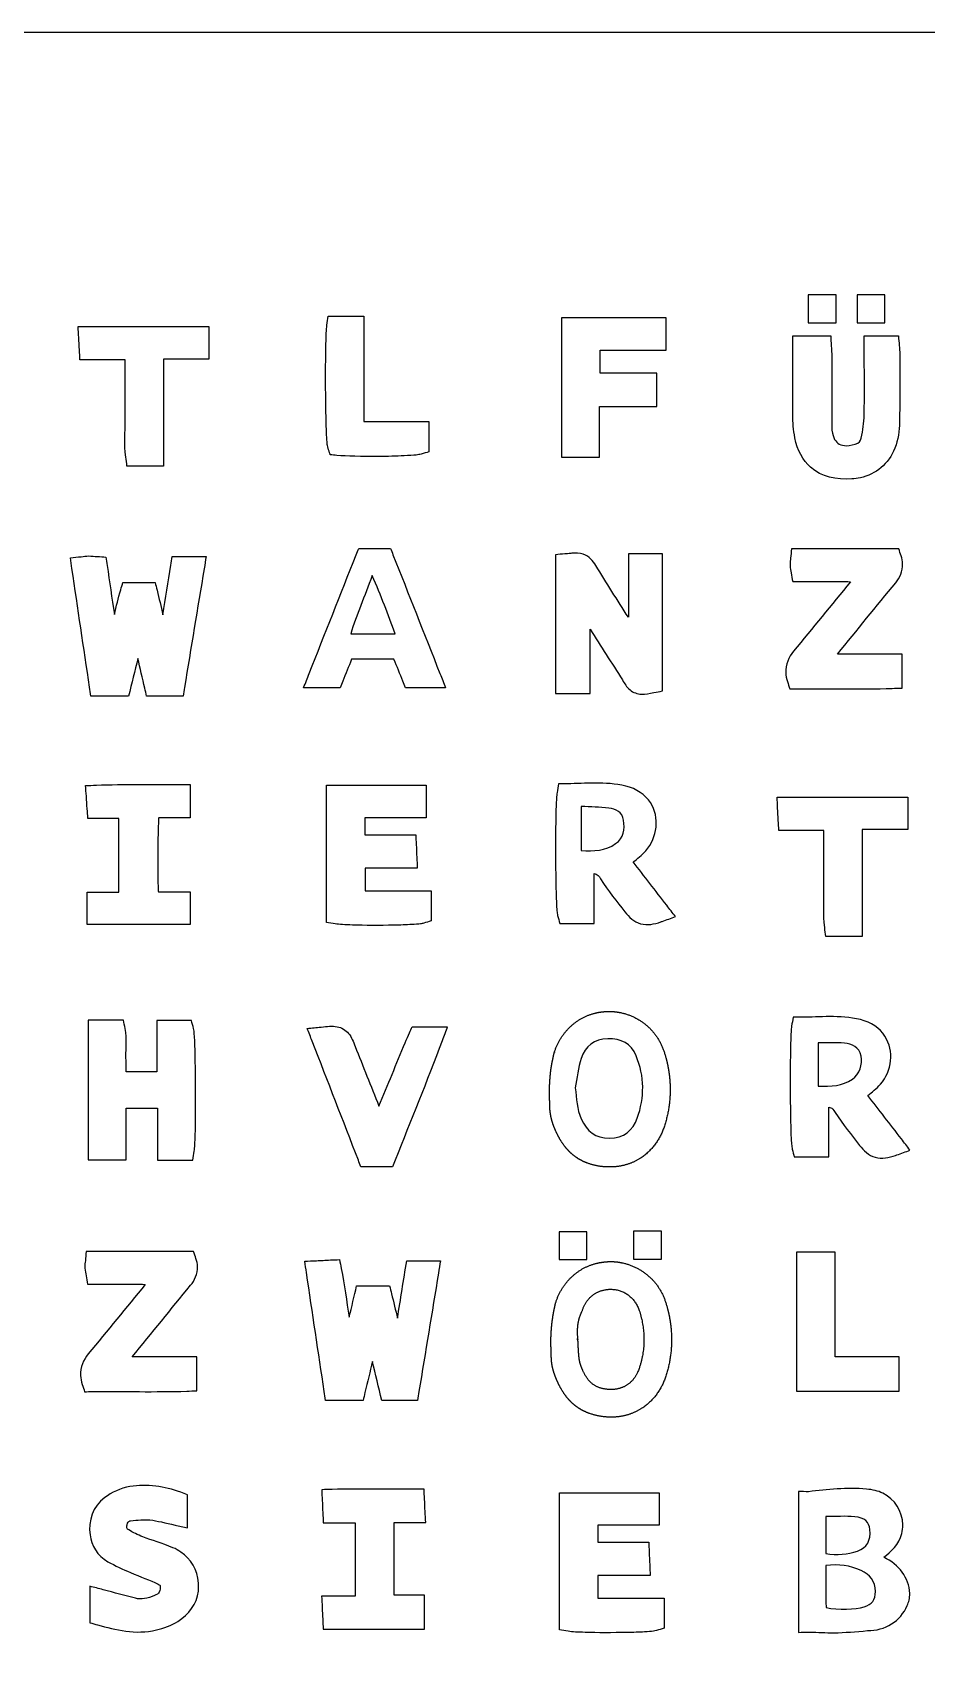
# Model space of a CAD drawing. Header units: centimetres. Extents: x 0 to 21.6, y 0 to 21.6.
# Drawn here: x 10.03 to 16.35, y 10.05 to 21.59 of the extents above; entities that cross this region are included whole.
import ezdxf

# ---------------------------------------------------------------- set-up
doc = ezdxf.new("R2010")
doc.units = ezdxf.units.CM
doc.header["$MEASUREMENT"] = 0

msp = doc.modelspace()

# ---------------------------------------------------------------- linework, layer by layer
for points in [[(0, 0), (21.59, 0), (21.59, 21.59), (0, 21.59)], [(15.518, 19.734), (15.518, 19.538), (15.714, 19.538), (15.714, 19.734)], [(15.864, 19.734), (15.864, 19.538), (16.06, 19.538), (16.06, 19.734)], [(14.513, 19.573), (13.774, 19.573), (13.774, 18.586), (14.042, 18.586), (14.042, 18.945), (14.448, 18.945), (14.448, 19.182), (14.047, 19.182), (14.047, 19.343), (14.513, 19.343)], [(13.757, 12.911), (13.953, 12.911), (13.953, 13.107), (13.757, 13.107)], [(14.48, 12.915), (14.48, 13.111), (14.283, 13.111), (14.283, 12.915)]]:
    msp.add_lwpolyline(points, close=True)
for points, degree, knots in [([(10.688, 18.844), (10.689, 18.766), (10.681, 18.68), (10.693, 18.588), (10.696, 18.567), (10.699, 18.545), (10.701, 18.524), (10.787, 18.524), (10.873, 18.524), (10.96, 18.524), (10.96, 18.776), (10.96, 19.028), (10.96, 19.28), (11.067, 19.28), (11.174, 19.28), (11.281, 19.28), (11.281, 19.357), (11.281, 19.434), (11.281, 19.511), (10.973, 19.511), (10.664, 19.511), (10.356, 19.511), (10.358, 19.485), (10.359, 19.459), (10.361, 19.433), (10.362, 19.403), (10.364, 19.378), (10.365, 19.345), (10.367, 19.322), (10.368, 19.299), (10.369, 19.276), (10.475, 19.276), (10.581, 19.276), (10.688, 19.276), (10.688, 19.214), (10.688, 19.152), (10.688, 19.09), (10.688, 19.009), (10.687, 18.927), (10.688, 18.844)], 3, [0, 0, 0, 0, 1, 1, 1, 1.262529, 1.262529, 1.262529, 2.262529, 2.262529, 2.262529, 3.262529, 3.262529, 3.262529, 4.262529, 4.262529, 4.262529, 5.262529, 5.262529, 5.262529, 6.262529, 6.262529, 6.262529, 7.12037, 7.12037, 7.12037, 8.12037, 8.12037, 8.12037, 8.833977, 8.833977, 8.833977, 9.833977, 9.833977, 9.833977, 10.833977, 10.833977, 10.833977, 11.833916, 11.833916, 11.833916, 11.833916]), ([(12.124, 19.584), (12.121, 19.563), (12.118, 19.542), (12.115, 19.521), (12.111, 19.49), (12.109, 19.447), (12.108, 19.388), (12.105, 19.271), (12.105, 19.102), (12.107, 18.957), (12.108, 18.884), (12.11, 18.817), (12.112, 18.765), (12.113, 18.738), (12.115, 18.714), (12.116, 18.696), (12.117, 18.682), (12.118, 18.672), (12.121, 18.66), (12.121, 18.657), (12.122, 18.654), (12.123, 18.651), (12.128, 18.636), (12.132, 18.622), (12.137, 18.607), (12.137, 18.606), (12.137, 18.605), (12.138, 18.604), (12.154, 18.602), (12.17, 18.601), (12.186, 18.599), (12.251, 18.593), (12.363, 18.591), (12.476, 18.592), (12.542, 18.592), (12.607, 18.594), (12.66, 18.596), (12.695, 18.598), (12.724, 18.6), (12.746, 18.602), (12.759, 18.604), (12.769, 18.605), (12.782, 18.609), (12.8, 18.614), (12.818, 18.619), (12.836, 18.624), (12.836, 18.695), (12.836, 18.767), (12.836, 18.839), (12.811, 18.839), (12.787, 18.839), (12.762, 18.839), (12.634, 18.839), (12.509, 18.839), (12.376, 18.839), (12.376, 19.087), (12.376, 19.336), (12.376, 19.584), (12.292, 19.584), (12.208, 19.584), (12.124, 19.584)], 3, [0, 0, 0, 0, 0.194122, 0.194122, 0.194122, 0.394696, 0.394696, 0.394696, 0.794409, 0.794409, 0.794409, 0.994265, 0.994265, 0.994265, 1.100682, 1.100682, 1.100682, 1.178243, 1.178243, 1.178243, 1.194122, 1.194122, 1.194122, 1.477223, 1.477223, 1.477223, 1.497552, 1.497552, 1.497552, 1.629481, 1.629481, 1.629481, 2.089698, 2.089698, 2.089698, 2.359589, 2.359589, 2.359589, 2.533507, 2.533507, 2.533507, 2.629481, 2.629481, 2.629481, 2.967697, 2.967697, 2.967697, 3.967697, 3.967697, 3.967697, 4.129726, 4.129726, 4.129726, 4.974989, 4.974989, 4.974989, 5.974989, 5.974989, 5.974989, 6.974989, 6.974989, 6.974989, 6.974989]), ([(15.408, 19.294), (15.408, 19.318), (15.408, 19.343), (15.408, 19.372), (15.408, 19.396), (15.408, 19.421), (15.408, 19.445), (15.498, 19.445), (15.588, 19.445), (15.677, 19.445), (15.678, 19.422), (15.679, 19.399), (15.68, 19.375), (15.682, 19.349), (15.684, 19.324), (15.684, 19.295)], 3, [0, 0, 0, 0, 0.999256, 0.999256, 0.999256, 1.836047, 1.836047, 1.836047, 2.836047, 2.836047, 2.836047, 3.657095, 3.657095, 3.657095, 4.657095, 4.657095, 4.657095, 4.657095]), ([(15.684, 19.295), (15.684, 19.144), (15.684, 18.993), (15.684, 18.842), (15.684, 18.826), (15.684, 18.812), (15.684, 18.799), (15.684, 18.799), (15.684, 18.799), (15.684, 18.799), (15.686, 18.736), (15.705, 18.703), (15.728, 18.686), (15.751, 18.668), (15.788, 18.66), (15.85, 18.679), (15.85, 18.679), (15.85, 18.679), (15.85, 18.679), (15.878, 18.688), (15.887, 18.699), (15.892, 18.722), (15.892, 18.722), (15.892, 18.722), (15.892, 18.722), (15.904, 18.776), (15.912, 18.831), (15.913, 18.884), (15.913, 18.884), (15.913, 18.884), (15.913, 18.884), (15.916, 19.018), (15.914, 19.154), (15.914, 19.291), (15.914, 19.342), (15.914, 19.393), (15.914, 19.444), (15.995, 19.444), (16.075, 19.444), (16.156, 19.444), (16.157, 19.421), (16.159, 19.398), (16.161, 19.376), (16.162, 19.358), (16.165, 19.337), (16.165, 19.312), (16.165, 19.153), (16.164, 18.993), (16.164, 18.834), (16.162, 18.775), (16.154, 18.711), (16.13, 18.65), (16.13, 18.65), (16.13, 18.65), (16.13, 18.65), (16.087, 18.54), (15.995, 18.464), (15.886, 18.441), (15.866, 18.437), (15.846, 18.434), (15.825, 18.433), (15.718, 18.427), (15.613, 18.446), (15.534, 18.515), (15.479, 18.564), (15.441, 18.636), (15.423, 18.724), (15.413, 18.779), (15.409, 18.833), (15.409, 18.884), (15.407, 19.022), (15.408, 19.158), (15.408, 19.294), (15.408, 19.294), (15.408, 19.294), (15.408, 19.294)], 3, [0, 0, 0, 0, 0.999925, 0.999925, 0.999925, 1.99643, 1.99643, 1.99643, 1.99688, 1.99688, 1.99688, 2.487521, 2.487521, 2.487521, 2.99688, 2.99688, 2.99688, 2.997046, 2.997046, 2.997046, 3.996146, 3.996146, 3.996146, 3.996422, 3.996422, 3.996422, 4.996398, 4.996398, 4.996398, 4.996417, 4.996417, 4.996417, 5.996417, 5.996417, 5.996417, 6.996417, 6.996417, 6.996417, 7.996417, 7.996417, 7.996417, 9.116573, 9.116573, 9.116573, 10.116573, 10.116573, 10.116573, 11.116369, 11.116369, 11.116369, 12.116324, 12.116324, 12.116324, 12.11639, 12.11639, 12.11639, 12.961879, 12.961879, 12.961879, 13.11639, 13.11639, 13.11639, 13.701764, 13.701764, 13.701764, 14.116328, 14.116328, 14.116328, 15.116189, 15.116189, 15.116189, 16.116189, 16.116189, 16.116189, 16.116452, 16.116452, 16.116452, 16.116452]), ([(10.431, 17.888), (10.431, 17.888), (10.431, 17.888), (10.431, 17.888), (10.41, 17.888), (10.397, 17.885), (10.378, 17.883), (10.352, 17.881), (10.326, 17.878), (10.301, 17.875), (10.305, 17.85), (10.308, 17.825), (10.312, 17.799), (10.354, 17.517), (10.395, 17.24), (10.437, 16.96), (10.44, 16.939), (10.443, 16.918), (10.446, 16.897), (10.535, 16.897), (10.624, 16.897), (10.713, 16.897), (10.735, 16.986), (10.756, 17.075), (10.778, 17.163), (10.794, 17.093), (10.811, 17.023), (10.827, 16.954), (10.831, 16.935), (10.836, 16.916), (10.84, 16.897), (10.926, 16.897), (11.012, 16.897), (11.098, 16.897), (11.101, 16.917), (11.105, 16.938), (11.108, 16.958), (11.154, 17.239), (11.2, 17.518), (11.247, 17.798), (11.252, 17.827), (11.256, 17.855), (11.261, 17.884), (11.181, 17.884), (11.101, 17.884), (11.021, 17.884), (11.018, 17.863), (11.015, 17.842), (11.012, 17.822), (10.993, 17.704), (10.974, 17.588), (10.955, 17.472), (10.942, 17.53), (10.928, 17.587), (10.914, 17.645), (10.909, 17.664), (10.905, 17.683), (10.9, 17.701), (10.824, 17.701), (10.748, 17.701), (10.673, 17.701), (10.667, 17.684), (10.662, 17.666), (10.657, 17.648), (10.64, 17.59), (10.626, 17.532), (10.612, 17.474), (10.595, 17.59), (10.578, 17.705), (10.561, 17.821), (10.558, 17.841), (10.555, 17.86), (10.552, 17.88), (10.533, 17.881), (10.513, 17.883), (10.493, 17.884), (10.471, 17.885), (10.453, 17.888), (10.431, 17.888)], 3, [0, 0, 0, 0, 0.000785, 0.000785, 0.000785, 1.000785, 1.000785, 1.000785, 2.154989, 2.154989, 2.154989, 2.245092, 2.245092, 2.245092, 3.245092, 3.245092, 3.245092, 3.319864, 3.319864, 3.319864, 4.319864, 4.319864, 4.319864, 5.319864, 5.319864, 5.319864, 5.759494, 5.759494, 5.759494, 5.878507, 5.878507, 5.878507, 6.878507, 6.878507, 6.878507, 6.951497, 6.951497, 6.951497, 7.951497, 7.951497, 7.951497, 8.05329, 8.05329, 8.05329, 9.05329, 9.05329, 9.05329, 9.143006, 9.143006, 9.143006, 9.654102, 9.654102, 9.654102, 10.002533, 10.002533, 10.002533, 10.116135, 10.116135, 10.116135, 11.116135, 11.116135, 11.116135, 11.22052, 11.22052, 11.22052, 11.55619, 11.55619, 11.55619, 12.060204, 12.060204, 12.060204, 12.145298, 12.145298, 12.145298, 12.988177, 12.988177, 12.988177, 13.988143, 13.988143, 13.988143, 13.988143]), ([(12.34, 17.942), (12.333, 17.927), (12.327, 17.911), (12.321, 17.895), (12.21, 17.615), (12.101, 17.339), (11.99, 17.057), (11.977, 17.023), (11.963, 16.989), (11.95, 16.956), (12.036, 16.956), (12.122, 16.956), (12.209, 16.956), (12.215, 16.971), (12.221, 16.987), (12.227, 17.002), (12.248, 17.054), (12.268, 17.105), (12.289, 17.157), (12.389, 17.157), (12.489, 17.157), (12.589, 17.157), (12.61, 17.105), (12.632, 17.053), (12.652, 17.002), (12.658, 16.986), (12.664, 16.971), (12.671, 16.956), (12.765, 16.956), (12.86, 16.956), (12.954, 16.956), (12.941, 16.989), (12.928, 17.023), (12.914, 17.056), (12.802, 17.34), (12.692, 17.618), (12.582, 17.896), (12.576, 17.911), (12.57, 17.927), (12.564, 17.942), (12.489, 17.942), (12.414, 17.942), (12.34, 17.942)], 3, [0, 0, 0, 0, 0.055227, 0.055227, 0.055227, 1.055227, 1.055227, 1.055227, 1.173917, 1.173917, 1.173917, 2.173917, 2.173917, 2.173917, 2.40434, 2.40434, 2.40434, 3.176961, 3.176961, 3.176961, 4.176961, 4.176961, 4.176961, 4.951709, 4.951709, 4.951709, 5.186071, 5.186071, 5.186071, 6.186071, 6.186071, 6.186071, 6.304172, 6.304172, 6.304172, 7.304172, 7.304172, 7.304172, 7.360053, 7.360053, 7.360053, 8.360053, 8.360053, 8.360053, 8.360053]), ([(14.016, 17.821), (13.997, 17.851), (13.97, 17.885), (13.927, 17.9), (13.901, 17.91), (13.873, 17.911), (13.847, 17.907), (13.838, 17.905), (13.822, 17.905), (13.798, 17.903), (13.775, 17.901), (13.753, 17.899), (13.73, 17.897), (13.73, 17.57), (13.73, 17.243), (13.73, 16.916), (13.755, 16.916), (13.779, 16.916), (13.804, 16.916), (13.837, 16.916), (13.866, 16.916), (13.903, 16.916), (13.928, 16.916), (13.952, 16.916), (13.977, 16.916), (13.977, 16.94), (13.977, 16.965), (13.977, 16.989), (13.977, 17.059), (13.977, 17.125), (13.977, 17.192), (13.977, 17.252), (13.976, 17.312), (13.976, 17.37), (14.052, 17.25), (14.128, 17.131), (14.204, 17.011)], 3, [0, 0, 0, 0, 0.632505, 0.632505, 0.632505, 0.999933, 0.999933, 0.999933, 1.999282, 1.999282, 1.999282, 3.078543, 3.078543, 3.078543, 4.078543, 4.078543, 4.078543, 4.810048, 4.810048, 4.810048, 5.810048, 5.810048, 5.810048, 6.46815, 6.46815, 6.46815, 6.819927, 6.819927, 6.819927, 7.819927, 7.819927, 7.819927, 8.683556, 8.683556, 8.683556, 9.399816, 9.399816, 9.399816, 9.399816]), ([(14.204, 17.011), (14.204, 17.011), (14.204, 17.011), (14.204, 17.011), (14.221, 16.984), (14.232, 16.962), (14.258, 16.94), (14.279, 16.922), (14.312, 16.911), (14.337, 16.911), (14.368, 16.91), (14.392, 16.916), (14.427, 16.922), (14.447, 16.926), (14.467, 16.929), (14.487, 16.933), (14.487, 17.257), (14.487, 17.58), (14.487, 17.904), (14.407, 17.904), (14.326, 17.904), (14.246, 17.904), (14.246, 17.754), (14.246, 17.604), (14.246, 17.454), (14.168, 17.576), (14.091, 17.698), (14.016, 17.821), (14.016, 17.821), (14.016, 17.821), (14.016, 17.821)], 3, [0, 0, 0, 0, 0.000022, 0.000022, 0.000022, 0.36648, 0.36648, 0.36648, 0.653925, 0.653925, 0.653925, 1.000022, 1.000022, 1.000022, 1.19919, 1.19919, 1.19919, 2.19919, 2.19919, 2.19919, 3.19919, 3.19919, 3.19919, 4.19919, 4.19919, 4.19919, 4.989122, 4.989122, 4.989122, 4.989163, 4.989163, 4.989163, 4.989163]), ([(16.136, 17.699), (16.165, 17.734), (16.187, 17.781), (16.185, 17.832), (16.184, 17.851), (16.181, 17.87), (16.174, 17.888), (16.169, 17.905), (16.163, 17.922), (16.158, 17.939), (15.905, 17.939), (15.652, 17.939), (15.399, 17.939), (15.397, 17.917), (15.395, 17.894), (15.393, 17.872), (15.392, 17.861), (15.388, 17.847), (15.389, 17.822)], 3, [0, 0, 0, 0, 0.728154, 0.728154, 0.728154, 1, 1, 1, 1.352206, 1.352206, 1.352206, 2.352206, 2.352206, 2.352206, 3.784541, 3.784541, 3.784541, 4.784541, 4.784541, 4.784541, 4.784541]), ([(15.389, 17.822), (15.391, 17.799), (15.395, 17.784), (15.397, 17.768), (15.401, 17.748), (15.404, 17.727), (15.408, 17.707), (15.49, 17.707), (15.573, 17.707), (15.656, 17.707), (15.712, 17.707), (15.765, 17.708), (15.816, 17.706), (15.682, 17.542), (15.549, 17.377), (15.414, 17.215), (15.414, 17.215), (15.414, 17.215), (15.414, 17.215)], 3, [0, 0, 0, 0, 0.999777, 0.999777, 0.999777, 2.118386, 2.118386, 2.118386, 3.118386, 3.118386, 3.118386, 4.118321, 4.118321, 4.118321, 4.974899, 4.974899, 4.974899, 4.97491, 4.97491, 4.97491, 4.97491]), ([(12.434, 17.749), (12.5, 17.606), (12.546, 17.474), (12.597, 17.337), (12.49, 17.337), (12.392, 17.337), (12.283, 17.337), (12.324, 17.473), (12.383, 17.599), (12.434, 17.749), (12.5, 17.606), (12.546, 17.474), (12.597, 17.337), (12.49, 17.337), (12.392, 17.337), (12.283, 17.337), (12.324, 17.473), (12.383, 17.599), (12.434, 17.749)], 3, [0, 0, 0, 0, 1, 1, 1, 2, 2, 2, 3, 3, 3, 4, 4, 4, 5, 5, 5, 6, 6, 6, 6]), ([(15.414, 17.215), (15.379, 17.173), (15.356, 17.119), (15.359, 17.062), (15.36, 17.041), (15.364, 17.02), (15.371, 16.999), (15.376, 16.982), (15.382, 16.965), (15.388, 16.947), (15.406, 16.948), (15.424, 16.948), (15.442, 16.948), (15.664, 16.95), (15.886, 16.944), (16.11, 16.951), (16.133, 16.952), (16.157, 16.953), (16.181, 16.954), (16.181, 17.034), (16.181, 17.114), (16.181, 17.194), (16.156, 17.194), (16.132, 17.194), (16.107, 17.194), (15.98, 17.194), (15.855, 17.194), (15.725, 17.194), (15.862, 17.363), (15.999, 17.532), (16.136, 17.699)], 3, [0, 0, 0, 0, 0.730843, 0.730843, 0.730843, 0.99998, 0.99998, 0.99998, 1.293169, 1.293169, 1.293169, 1.373811, 1.373811, 1.373811, 2.373811, 2.373811, 2.373811, 2.481351, 2.481351, 2.481351, 3.481351, 3.481351, 3.481351, 3.620535, 3.620535, 3.620535, 4.342581, 4.342581, 4.342581, 5.287738, 5.287738, 5.287738, 5.287738]), ([(10.643, 16.032), (10.643, 15.858), (10.643, 15.685), (10.643, 15.511), (10.569, 15.511), (10.494, 15.511), (10.419, 15.511), (10.419, 15.486), (10.419, 15.462), (10.419, 15.437), (10.419, 15.405), (10.419, 15.381), (10.419, 15.354), (10.419, 15.33), (10.419, 15.305), (10.419, 15.281), (10.663, 15.281), (10.906, 15.281), (11.149, 15.281), (11.149, 15.358), (11.149, 15.435), (11.149, 15.512), (11.073, 15.512), (10.998, 15.512), (10.923, 15.512), (10.922, 15.523), (10.922, 15.535), (10.921, 15.547), (10.918, 15.635), (10.918, 15.761), (10.92, 15.871), (10.921, 15.931), (10.923, 15.987), (10.925, 16.029), (10.925, 16.032), (10.925, 16.034), (10.926, 16.036), (10.999, 16.036), (11.073, 16.036), (11.147, 16.036), (11.147, 16.115), (11.147, 16.194), (11.147, 16.272), (11.122, 16.272), (11.097, 16.272), (11.072, 16.271), (10.877, 16.269), (10.684, 16.275), (10.485, 16.267), (10.459, 16.266), (10.434, 16.265), (10.409, 16.264), (10.411, 16.239), (10.412, 16.214), (10.414, 16.188), (10.416, 16.157), (10.418, 16.133), (10.42, 16.1), (10.422, 16.078), (10.424, 16.055), (10.425, 16.032), (10.498, 16.032), (10.571, 16.032), (10.643, 16.032)], 3, [0, 0, 0, 0, 1, 1, 1, 2, 2, 2, 2.752407, 2.752407, 2.752407, 3.752407, 3.752407, 3.752407, 4.661641, 4.661641, 4.661641, 5.661641, 5.661641, 5.661641, 6.661641, 6.661641, 6.661641, 7.661641, 7.661641, 7.661641, 7.716069, 7.716069, 7.716069, 8.104074, 8.104074, 8.104074, 8.318404, 8.318404, 8.318404, 8.331707, 8.331707, 8.331707, 9.331707, 9.331707, 9.331707, 10.331707, 10.331707, 10.331707, 10.457319, 10.457319, 10.457319, 11.457319, 11.457319, 11.457319, 11.585829, 11.585829, 11.585829, 12.375088, 12.375088, 12.375088, 13.375088, 13.375088, 13.375088, 14.074663, 14.074663, 14.074663, 15.074663, 15.074663, 15.074663, 15.074663]), ([(12.112, 15.296), (12.132, 15.292), (12.153, 15.289), (12.173, 15.286), (12.204, 15.281), (12.243, 15.279), (12.295, 15.277), (12.38, 15.274), (12.491, 15.274), (12.586, 15.276), (12.634, 15.277), (12.678, 15.279), (12.714, 15.281), (12.739, 15.282), (12.76, 15.284), (12.777, 15.286), (12.784, 15.287), (12.79, 15.288), (12.799, 15.291), (12.817, 15.296), (12.834, 15.301), (12.852, 15.306), (12.852, 15.325), (12.852, 15.343), (12.852, 15.362), (12.852, 15.386), (12.852, 15.41), (12.852, 15.446), (12.852, 15.471), (12.852, 15.495), (12.852, 15.52), (12.696, 15.52), (12.541, 15.52), (12.385, 15.52), (12.385, 15.573), (12.385, 15.626), (12.385, 15.679), (12.508, 15.679), (12.631, 15.679), (12.754, 15.679), (12.753, 15.705), (12.752, 15.73), (12.75, 15.756), (12.749, 15.788), (12.748, 15.814), (12.746, 15.846), (12.745, 15.87), (12.744, 15.893), (12.743, 15.916), (12.623, 15.916), (12.503, 15.916), (12.383, 15.916), (12.383, 15.956), (12.383, 15.996), (12.383, 16.035), (12.528, 16.035), (12.672, 16.035), (12.817, 16.035), (12.817, 16.112), (12.817, 16.189), (12.817, 16.266), (12.582, 16.266), (12.347, 16.266), (12.112, 16.266), (12.112, 15.942), (12.112, 15.619), (12.112, 15.296)], 3, [0, 0, 0, 0, 0.230331, 0.230331, 0.230331, 0.463721, 0.463721, 0.463721, 0.847026, 0.847026, 0.847026, 1.038679, 1.038679, 1.038679, 1.175747, 1.175747, 1.175747, 1.230331, 1.230331, 1.230331, 1.566541, 1.566541, 1.566541, 2.332867, 2.332867, 2.332867, 3.332867, 3.332867, 3.332867, 4.006266, 4.006266, 4.006266, 5.006266, 5.006266, 5.006266, 6.006266, 6.006266, 6.006266, 7.006266, 7.006266, 7.006266, 7.792491, 7.792491, 7.792491, 8.792491, 8.792491, 8.792491, 9.513699, 9.513699, 9.513699, 10.513699, 10.513699, 10.513699, 11.513699, 11.513699, 11.513699, 12.513699, 12.513699, 12.513699, 13.513699, 13.513699, 13.513699, 14.513699, 14.513699, 14.513699, 15.513699, 15.513699, 15.513699, 15.513699]), ([(14.369, 15.803), (14.369, 15.803), (14.369, 15.803), (14.369, 15.803), (14.452, 15.898), (14.47, 16.037), (14.402, 16.143), (14.366, 16.199), (14.304, 16.242), (14.227, 16.26), (14.08, 16.295), (13.94, 16.277), (13.815, 16.277), (13.794, 16.277), (13.773, 16.277), (13.752, 16.277), (13.748, 16.256), (13.745, 16.235), (13.742, 16.215), (13.738, 16.19), (13.737, 16.159), (13.735, 16.116), (13.731, 16.006), (13.731, 15.829), (13.732, 15.673), (13.733, 15.595), (13.734, 15.523), (13.736, 15.466), (13.737, 15.435), (13.739, 15.409), (13.74, 15.389), (13.741, 15.374), (13.742, 15.364), (13.745, 15.351), (13.745, 15.349), (13.745, 15.346), (13.746, 15.344), (13.751, 15.325), (13.756, 15.307), (13.761, 15.289), (13.842, 15.289), (13.923, 15.289), (14.005, 15.289), (14.005, 15.313), (14.005, 15.338), (14.005, 15.362), (14.005, 15.458), (14.005, 15.55), (14.005, 15.641), (14.011, 15.64), (14.014, 15.639), (14.018, 15.637), (14.027, 15.633), (14.037, 15.626), (14.05, 15.604)], 3, [0, 0, 0, 0, 0.000016, 0.000016, 0.000016, 0.653776, 0.653776, 0.653776, 1.000016, 1.000016, 1.000016, 2.000011, 2.000011, 2.000011, 2.160106, 2.160106, 2.160106, 2.381763, 2.381763, 2.381763, 2.546976, 2.546976, 2.546976, 2.96437, 2.96437, 2.96437, 3.173067, 3.173067, 3.173067, 3.28658, 3.28658, 3.28658, 3.3684, 3.3684, 3.3684, 3.381763, 3.381763, 3.381763, 3.718254, 3.718254, 3.718254, 4.718254, 4.718254, 4.718254, 4.925877, 4.925877, 4.925877, 5.732478, 5.732478, 5.732478, 5.915518, 5.915518, 5.915518, 6.343368, 6.343368, 6.343368, 6.343368]), ([(15.629, 15.516), (15.63, 15.438), (15.622, 15.352), (15.634, 15.26), (15.637, 15.238), (15.639, 15.217), (15.642, 15.196), (15.728, 15.196), (15.814, 15.196), (15.9, 15.196), (15.9, 15.448), (15.9, 15.7), (15.9, 15.952), (16.007, 15.952), (16.114, 15.952), (16.221, 15.952), (16.221, 16.029), (16.221, 16.106), (16.221, 16.182), (15.913, 16.182), (15.605, 16.182), (15.297, 16.182), (15.299, 16.157), (15.3, 16.131), (15.301, 16.105), (15.303, 16.075), (15.304, 16.049), (15.306, 16.017), (15.307, 15.994), (15.309, 15.971), (15.31, 15.947), (15.416, 15.947), (15.522, 15.947), (15.628, 15.947), (15.628, 15.886), (15.628, 15.824), (15.628, 15.762), (15.628, 15.681), (15.627, 15.599), (15.629, 15.516)], 3, [0, 0, 0, 0, 1, 1, 1, 1.262529, 1.262529, 1.262529, 2.262529, 2.262529, 2.262529, 3.262529, 3.262529, 3.262529, 4.262529, 4.262529, 4.262529, 5.262529, 5.262529, 5.262529, 6.262529, 6.262529, 6.262529, 7.12037, 7.12037, 7.12037, 8.12037, 8.12037, 8.12037, 8.833977, 8.833977, 8.833977, 9.833977, 9.833977, 9.833977, 10.833977, 10.833977, 10.833977, 11.833916, 11.833916, 11.833916, 11.833916]), ([(13.912, 15.805), (13.912, 15.907), (13.912, 16.004), (13.912, 16.117), (13.98, 16.113), (14.044, 16.112), (14.107, 16.105), (14.158, 16.099), (14.204, 16.077), (14.212, 16.019), (14.221, 15.956), (14.215, 15.894), (14.156, 15.853), (14.084, 15.802), (14.002, 15.798), (13.912, 15.805), (13.912, 15.907), (13.912, 16.004), (13.912, 16.117), (13.98, 16.113), (14.044, 16.112), (14.107, 16.105), (14.158, 16.099), (14.204, 16.077), (14.212, 16.019), (14.221, 15.956), (14.215, 15.894), (14.156, 15.853), (14.084, 15.802), (14.002, 15.798), (13.912, 15.805)], 3, [0, 0, 0, 0, 1, 1, 1, 2, 2, 2, 3, 3, 3, 4, 4, 4, 5, 5, 5, 6, 6, 6, 7, 7, 7, 8, 8, 8, 9, 9, 9, 10, 10, 10, 10]), ([(14.222, 15.371), (14.222, 15.371), (14.222, 15.371), (14.222, 15.371), (14.251, 15.334), (14.285, 15.3), (14.332, 15.287), (14.381, 15.273), (14.428, 15.283), (14.476, 15.3), (14.479, 15.301), (14.482, 15.302), (14.485, 15.303), (14.516, 15.314), (14.547, 15.326), (14.579, 15.337), (14.558, 15.364), (14.538, 15.39), (14.517, 15.417), (14.438, 15.52), (14.358, 15.623), (14.28, 15.724), (14.31, 15.747), (14.341, 15.771), (14.369, 15.803)], 3, [0, 0, 0, 0, 0.000054, 0.000054, 0.000054, 0.478516, 0.478516, 0.478516, 0.971727, 0.971727, 0.971727, 1.000054, 1.000054, 1.000054, 1.357226, 1.357226, 1.357226, 1.572159, 1.572159, 1.572159, 2.411483, 2.411483, 2.411483, 3.020787, 3.020787, 3.020787, 3.020787]), ([(13.723, 14.377), (13.721, 14.37), (13.718, 14.356), (13.713, 14.335), (13.707, 14.306), (13.7, 14.268), (13.695, 14.229), (13.692, 14.189), (13.689, 14.147), (13.688, 14.103), (13.689, 14.058), (13.69, 14.021), (13.691, 13.993), (13.692, 13.974), (13.692, 13.964), (13.693, 13.962), (13.693, 13.959), (13.693, 13.956), (13.694, 13.953), (13.694, 13.951), (13.699, 13.915), (13.706, 13.886), (13.716, 13.86), (13.725, 13.839), (13.732, 13.822), (13.734, 13.818), (13.736, 13.814), (13.737, 13.811), (13.739, 13.807), (13.741, 13.803), (13.758, 13.767), (13.78, 13.728), (13.808, 13.69), (13.844, 13.656), (13.888, 13.627), (13.929, 13.601), (13.975, 13.582), (14.024, 13.57), (14.073, 13.565), (14.123, 13.566), (14.123, 13.566), (14.123, 13.566), (14.123, 13.566), (14.123, 13.566), (14.123, 13.566), (14.156, 13.566), (14.189, 13.57), (14.222, 13.577), (14.254, 13.588), (14.284, 13.602), (14.345, 13.63), (14.399, 13.672), (14.443, 13.725), (14.477, 13.784), (14.498, 13.847), (14.533, 13.951), (14.55, 14.058), (14.55, 14.167), (14.533, 14.274), (14.5, 14.377), (14.493, 14.399), (14.484, 14.422), (14.474, 14.443), (14.462, 14.464), (14.449, 14.484), (14.404, 14.552), (14.343, 14.607), (14.269, 14.646), (14.189, 14.667), (14.107, 14.666), (14.076, 14.666), (14.045, 14.663), (14.014, 14.657), (13.983, 14.648), (13.954, 14.636), (13.889, 14.609), (13.831, 14.566), (13.781, 14.511), (13.745, 14.447), (13.723, 14.377), (13.723, 14.377), (13.723, 14.377), (13.723, 14.377), (13.723, 14.377), (13.723, 14.377)], 5, [0, 0, 0, 0, 0, 0, 0.1, 0.2, 0.3, 0.4, 0.5, 0.6, 0.7, 0.8, 0.9, 1, 1, 1, 1, 1, 1.075297, 1.075297, 1.075297, 1.075297, 1.075297, 2.074258, 2.074258, 2.074258, 2.074258, 2.074258, 2.125045, 2.125045, 2.125045, 2.125045, 2.125045, 2.61685, 2.61685, 2.61685, 2.61685, 2.61685, 3.074258, 3.074258, 3.074258, 3.074258, 3.074258, 3.074406, 3.074406, 3.074406, 3.074406, 3.074406, 3.405644, 3.405644, 3.405644, 3.405644, 3.405644, 4.074382, 4.074382, 4.074382, 4.074382, 4.074382, 5.074293, 5.074293, 5.074293, 5.074293, 5.074293, 5.299191, 5.299191, 5.299191, 5.299191, 5.299191, 6.074212, 6.074212, 6.074212, 6.074212, 6.074212, 6.384965, 6.384965, 6.384965, 6.384965, 6.384965, 7.074212, 7.074212, 7.074212, 7.074212, 7.074212, 7.074343, 7.074343, 7.074343, 7.074343, 7.074343, 7.074343]), ([(10.694, 14.35), (10.694, 14.35), (10.694, 14.35), (10.694, 14.35), (10.695, 14.313), (10.695, 14.277), (10.695, 14.24), (10.768, 14.24), (10.84, 14.24), (10.913, 14.24), (10.913, 14.36), (10.913, 14.48), (10.913, 14.601), (10.994, 14.601), (11.075, 14.601), (11.157, 14.601), (11.162, 14.583), (11.167, 14.564), (11.172, 14.546), (11.176, 14.53), (11.176, 14.523), (11.177, 14.51), (11.182, 14.455), (11.184, 14.347), (11.186, 14.223), (11.187, 14.114), (11.187, 13.995), (11.186, 13.894), (11.185, 13.825), (11.184, 13.765), (11.181, 13.724), (11.18, 13.706), (11.179, 13.691), (11.177, 13.678), (11.174, 13.657), (11.171, 13.636), (11.168, 13.615), (11.084, 13.615), (11, 13.615), (10.916, 13.615), (10.916, 13.738), (10.916, 13.86), (10.916, 13.983), (10.843, 13.983), (10.769, 13.983), (10.696, 13.983), (10.696, 13.86), (10.696, 13.738), (10.696, 13.616), (10.607, 13.616), (10.518, 13.616), (10.428, 13.616), (10.428, 13.64), (10.428, 13.665), (10.428, 13.689), (10.428, 13.968), (10.428, 14.246), (10.428, 14.531), (10.428, 14.556), (10.428, 14.58), (10.428, 14.605), (10.511, 14.605), (10.594, 14.605), (10.676, 14.605), (10.68, 14.585), (10.684, 14.565), (10.688, 14.545), (10.702, 14.469), (10.693, 14.404), (10.694, 14.35)], 3, [0, 0, 0, 0, 0.000338, 0.000338, 0.000338, 0.606006, 0.606006, 0.606006, 1.606006, 1.606006, 1.606006, 2.606006, 2.606006, 2.606006, 3.606006, 3.606006, 3.606006, 3.947883, 3.947883, 3.947883, 4.026211, 4.026211, 4.026211, 4.360953, 4.360953, 4.360953, 4.654418, 4.654418, 4.654418, 4.85787, 4.85787, 4.85787, 4.947883, 4.947883, 4.947883, 5.166417, 5.166417, 5.166417, 6.166417, 6.166417, 6.166417, 7.166417, 7.166417, 7.166417, 8.166417, 8.166417, 8.166417, 9.166417, 9.166417, 9.166417, 10.166417, 10.166417, 10.166417, 10.254283, 10.254283, 10.254283, 11.254283, 11.254283, 11.254283, 11.340395, 11.340395, 11.340395, 12.340395, 12.340395, 12.340395, 12.669728, 12.669728, 12.669728, 13.669548, 13.669548, 13.669548, 13.669548]), ([(12.667, 14.445), (12.678, 14.471), (12.689, 14.494), (12.699, 14.515), (12.705, 14.529), (12.712, 14.544), (12.718, 14.558), (12.801, 14.558), (12.884, 14.558), (12.966, 14.558), (12.954, 14.525), (12.942, 14.492), (12.929, 14.459), (12.822, 14.17), (12.707, 13.893), (12.598, 13.615), (12.591, 13.599), (12.585, 13.584), (12.579, 13.568), (12.505, 13.568), (12.43, 13.568), (12.355, 13.568), (12.349, 13.584), (12.343, 13.599), (12.337, 13.615), (12.229, 13.892), (12.122, 14.17), (12.011, 14.455), (11.999, 14.486), (11.988, 14.516), (11.976, 14.546), (12.008, 14.549), (12.041, 14.552), (12.073, 14.555), (12.119, 14.56), (12.15, 14.565), (12.188, 14.558), (12.217, 14.553), (12.25, 14.534), (12.268, 14.511), (12.291, 14.481), (12.3, 14.454), (12.314, 14.417)], 3, [0, 0, 0, 0, 0.999527, 0.999527, 0.999527, 1.635539, 1.635539, 1.635539, 2.635539, 2.635539, 2.635539, 2.750731, 2.750731, 2.750731, 3.750731, 3.750731, 3.750731, 3.806561, 3.806561, 3.806561, 4.806561, 4.806561, 4.806561, 4.863012, 4.863012, 4.863012, 5.863012, 5.863012, 5.863012, 5.969059, 5.969059, 5.969059, 6.227535, 6.227535, 6.227535, 6.598441, 6.598441, 6.598441, 6.871622, 6.871622, 6.871622, 7.22751, 7.22751, 7.22751, 7.22751]), ([(16.028, 14.151), (16.028, 14.151), (16.028, 14.151), (16.028, 14.151), (16.11, 14.246), (16.128, 14.385), (16.06, 14.491), (16.024, 14.547), (15.963, 14.59), (15.886, 14.608), (15.738, 14.643), (15.598, 14.625), (15.473, 14.625), (15.452, 14.625), (15.431, 14.625), (15.41, 14.625), (15.407, 14.604), (15.404, 14.583), (15.4, 14.563), (15.396, 14.538), (15.395, 14.507), (15.394, 14.464), (15.39, 14.354), (15.389, 14.177), (15.391, 14.021), (15.392, 13.943), (15.393, 13.871), (15.395, 13.814), (15.396, 13.783), (15.397, 13.757), (15.399, 13.737), (15.4, 13.722), (15.401, 13.712), (15.403, 13.699), (15.403, 13.697), (15.404, 13.694), (15.405, 13.692), (15.409, 13.673), (15.414, 13.655), (15.419, 13.637), (15.501, 13.637), (15.582, 13.637), (15.663, 13.637), (15.663, 13.661), (15.663, 13.686), (15.663, 13.71), (15.663, 13.806), (15.663, 13.898), (15.663, 13.989), (15.669, 13.988), (15.673, 13.987), (15.677, 13.985), (15.685, 13.981), (15.695, 13.974), (15.709, 13.952)], 3, [0, 0, 0, 0, 0.000016, 0.000016, 0.000016, 0.653776, 0.653776, 0.653776, 1.000016, 1.000016, 1.000016, 2.000011, 2.000011, 2.000011, 2.160106, 2.160106, 2.160106, 2.381763, 2.381763, 2.381763, 2.546976, 2.546976, 2.546976, 2.96437, 2.96437, 2.96437, 3.173067, 3.173067, 3.173067, 3.28658, 3.28658, 3.28658, 3.3684, 3.3684, 3.3684, 3.381763, 3.381763, 3.381763, 3.718254, 3.718254, 3.718254, 4.718254, 4.718254, 4.718254, 4.925877, 4.925877, 4.925877, 5.732478, 5.732478, 5.732478, 5.915518, 5.915518, 5.915518, 6.343368, 6.343368, 6.343368, 6.343368]), ([(12.314, 14.417), (12.37, 14.279), (12.425, 14.141), (12.483, 13.997), (12.545, 14.146), (12.606, 14.296), (12.667, 14.445)], 3, [0, 0, 0, 0, 0.734025, 0.734025, 0.734025, 1.561825, 1.561825, 1.561825, 1.561825]), ([(13.913, 13.906), (13.881, 13.976), (13.879, 14.049), (13.871, 14.126), (13.884, 14.195), (13.891, 14.267), (13.912, 14.334), (13.941, 14.421), (14.004, 14.472), (14.101, 14.473), (14.194, 14.475), (14.265, 14.439), (14.301, 14.352), (14.362, 14.207), (14.361, 14.058), (14.309, 13.911), (14.278, 13.823), (14.213, 13.771), (14.113, 13.77), (14.013, 13.769), (13.952, 13.819), (13.913, 13.906), (13.881, 13.976), (13.879, 14.049), (13.871, 14.126), (13.884, 14.195), (13.891, 14.267), (13.912, 14.334), (13.941, 14.421), (14.004, 14.472), (14.101, 14.473), (14.194, 14.475), (14.265, 14.439), (14.301, 14.352), (14.362, 14.207), (14.361, 14.058), (14.309, 13.911), (14.278, 13.823), (14.213, 13.771), (14.113, 13.77), (14.013, 13.769), (13.952, 13.819), (13.913, 13.906)], 3, [0, 0, 0, 0, 1, 1, 1, 2, 2, 2, 3, 3, 3, 4, 4, 4, 5, 5, 5, 6, 6, 6, 7, 7, 7, 8, 8, 8, 9, 9, 9, 10, 10, 10, 11, 11, 11, 12, 12, 12, 13, 13, 13, 14, 14, 14, 14]), ([(15.588, 14.443), (15.652, 14.443), (15.713, 14.448), (15.773, 14.442), (15.828, 14.437), (15.877, 14.415), (15.891, 14.35), (15.903, 14.291), (15.88, 14.221), (15.83, 14.187), (15.759, 14.137), (15.679, 14.135), (15.588, 14.138), (15.588, 14.244), (15.588, 14.342), (15.588, 14.443)], 3, [0, 0, 0, 0, 1, 1, 1, 2, 2, 2, 3, 3, 3, 4, 4, 4, 5, 5, 5, 5]), ([(15.88, 13.719), (15.88, 13.719), (15.88, 13.719), (15.88, 13.719), (15.909, 13.681), (15.944, 13.648), (15.991, 13.635), (16.039, 13.621), (16.087, 13.631), (16.135, 13.648), (16.138, 13.649), (16.14, 13.65), (16.143, 13.651), (16.175, 13.662), (16.206, 13.674), (16.237, 13.685), (16.217, 13.712), (16.196, 13.738), (16.176, 13.765), (16.096, 13.868), (16.017, 13.971), (15.939, 14.072), (15.969, 14.095), (16, 14.119), (16.028, 14.151)], 3, [0, 0, 0, 0, 0.000054, 0.000054, 0.000054, 0.478516, 0.478516, 0.478516, 0.971727, 0.971727, 0.971727, 1.000054, 1.000054, 1.000054, 1.357226, 1.357226, 1.357226, 1.572159, 1.572159, 1.572159, 2.411483, 2.411483, 2.411483, 3.020787, 3.020787, 3.020787, 3.020787]), ([(11.151, 12.729), (11.179, 12.763), (11.202, 12.81), (11.2, 12.861), (11.199, 12.88), (11.195, 12.899), (11.189, 12.918), (11.183, 12.934), (11.178, 12.951), (11.172, 12.968), (10.919, 12.968), (10.666, 12.968), (10.413, 12.968), (10.411, 12.946), (10.409, 12.923), (10.407, 12.901), (10.406, 12.89), (10.402, 12.876), (10.404, 12.851)], 3, [0, 0, 0, 0, 0.728154, 0.728154, 0.728154, 1, 1, 1, 1.352206, 1.352206, 1.352206, 2.352206, 2.352206, 2.352206, 3.784541, 3.784541, 3.784541, 4.784541, 4.784541, 4.784541, 4.784541]), ([(15.707, 12.223), (15.858, 12.223), (16.009, 12.223), (16.161, 12.223), (16.161, 12.142), (16.161, 12.06), (16.161, 11.979), (15.919, 11.979), (15.676, 11.979), (15.434, 11.979), (15.434, 12.307), (15.434, 12.636), (15.434, 12.964), (15.459, 12.964), (15.483, 12.964), (15.508, 12.964), (15.547, 12.964), (15.585, 12.964), (15.633, 12.964), (15.658, 12.964), (15.682, 12.964), (15.707, 12.964), (15.707, 12.717), (15.707, 12.47), (15.707, 12.223)], 3, [0, 0, 0, 0, 1, 1, 1, 2, 2, 2, 3, 3, 3, 4, 4, 4, 4.622539, 4.622539, 4.622539, 5.622539, 5.622539, 5.622539, 6.133535, 6.133535, 6.133535, 7.133535, 7.133535, 7.133535, 7.133535]), ([(10.404, 12.851), (10.405, 12.828), (10.409, 12.813), (10.412, 12.797), (10.415, 12.777), (10.419, 12.756), (10.422, 12.736), (10.499, 12.736), (10.575, 12.736), (10.651, 12.736), (10.707, 12.736), (10.761, 12.738), (10.812, 12.736)], 3, [0, 0, 0, 0, 0.999777, 0.999777, 0.999777, 2.118386, 2.118386, 2.118386, 3.118386, 3.118386, 3.118386, 4.118321, 4.118321, 4.118321, 4.118321]), ([(12.272, 12.503), (12.254, 12.617), (12.238, 12.732), (12.216, 12.848), (12.212, 12.869), (12.208, 12.89), (12.204, 12.911), (12.182, 12.91), (12.161, 12.909), (12.14, 12.908), (12.102, 12.906), (12.073, 12.905), (12.04, 12.903), (12.013, 12.902), (11.985, 12.9), (11.958, 12.899), (11.962, 12.872), (11.966, 12.845), (11.97, 12.819), (12.013, 12.533), (12.054, 12.255), (12.096, 11.977), (12.099, 11.956), (12.102, 11.936), (12.105, 11.915), (12.194, 11.915), (12.282, 11.915), (12.37, 11.915), (12.375, 11.933), (12.379, 11.952), (12.384, 11.971), (12.402, 12.045), (12.419, 12.118), (12.437, 12.191), (12.459, 12.099), (12.481, 12.007), (12.503, 11.915), (12.587, 11.915), (12.671, 11.915), (12.755, 11.915), (12.759, 11.936), (12.762, 11.956), (12.765, 11.977), (12.812, 12.258), (12.858, 12.536), (12.904, 12.816), (12.908, 12.844), (12.913, 12.873), (12.918, 12.901), (12.838, 12.901), (12.758, 12.901), (12.679, 12.901), (12.657, 12.766), (12.635, 12.631), (12.614, 12.496), (12.6, 12.554), (12.586, 12.611), (12.572, 12.669), (12.567, 12.688), (12.563, 12.707), (12.558, 12.726), (12.48, 12.726), (12.403, 12.726), (12.325, 12.726), (12.308, 12.651), (12.29, 12.577), (12.272, 12.503)], 3, [0, 0, 0, 0, 0.499063, 0.499063, 0.499063, 0.590804, 0.590804, 0.590804, 1.157438, 1.157438, 1.157438, 2.157438, 2.157438, 2.157438, 2.95811, 2.95811, 2.95811, 3.051958, 3.051958, 3.051958, 4.051958, 4.051958, 4.051958, 4.127096, 4.127096, 4.127096, 5.127096, 5.127096, 5.127096, 5.24165, 5.24165, 5.24165, 5.689895, 5.689895, 5.689895, 6.689895, 6.689895, 6.689895, 7.689895, 7.689895, 7.689895, 7.76297, 7.76297, 7.76297, 8.76297, 8.76297, 8.76297, 8.86489, 8.86489, 8.86489, 9.86489, 9.86489, 9.86489, 10.86489, 10.86489, 10.86489, 11.217379, 11.217379, 11.217379, 11.331529, 11.331529, 11.331529, 12.331529, 12.331529, 12.331529, 13.331529, 13.331529, 13.331529, 13.331529]), ([(13.733, 12.608), (13.731, 12.601), (13.728, 12.587), (13.723, 12.566), (13.717, 12.537), (13.711, 12.499), (13.705, 12.46), (13.702, 12.419), (13.699, 12.377), (13.698, 12.334), (13.699, 12.289), (13.7, 12.252), (13.701, 12.223), (13.702, 12.204), (13.703, 12.195), (13.703, 12.192), (13.703, 12.189), (13.704, 12.187), (13.704, 12.184), (13.704, 12.181), (13.709, 12.146), (13.717, 12.116), (13.726, 12.091), (13.735, 12.07), (13.743, 12.052), (13.744, 12.049), (13.746, 12.045), (13.747, 12.041), (13.749, 12.037), (13.751, 12.034), (13.768, 11.998), (13.79, 11.959), (13.818, 11.921), (13.854, 11.886), (13.898, 11.858), (13.939, 11.832), (13.985, 11.813), (14.034, 11.801), (14.084, 11.796), (14.133, 11.796), (14.133, 11.796), (14.133, 11.796), (14.133, 11.796), (14.133, 11.796), (14.133, 11.796), (14.166, 11.797), (14.199, 11.801), (14.232, 11.808), (14.264, 11.819), (14.294, 11.833), (14.356, 11.861), (14.409, 11.903), (14.453, 11.955), (14.487, 12.015), (14.508, 12.078), (14.543, 12.182), (14.56, 12.289), (14.56, 12.397), (14.543, 12.504), (14.51, 12.607), (14.503, 12.63), (14.494, 12.652), (14.484, 12.674), (14.472, 12.695), (14.459, 12.714), (14.415, 12.782), (14.353, 12.837), (14.279, 12.877), (14.199, 12.897), (14.118, 12.897), (14.086, 12.896), (14.055, 12.893), (14.024, 12.887), (13.994, 12.878), (13.964, 12.866), (13.899, 12.839), (13.841, 12.797), (13.792, 12.742), (13.755, 12.678), (13.733, 12.608), (13.733, 12.608), (13.733, 12.608), (13.733, 12.608), (13.733, 12.608), (13.733, 12.608)], 5, [0, 0, 0, 0, 0, 0, 0.1, 0.2, 0.3, 0.4, 0.5, 0.6, 0.7, 0.8, 0.9, 1, 1, 1, 1, 1, 1.075297, 1.075297, 1.075297, 1.075297, 1.075297, 2.074258, 2.074258, 2.074258, 2.074258, 2.074258, 2.125045, 2.125045, 2.125045, 2.125045, 2.125045, 2.61685, 2.61685, 2.61685, 2.61685, 2.61685, 3.074258, 3.074258, 3.074258, 3.074258, 3.074258, 3.074406, 3.074406, 3.074406, 3.074406, 3.074406, 3.405644, 3.405644, 3.405644, 3.405644, 3.405644, 4.074382, 4.074382, 4.074382, 4.074382, 4.074382, 5.074293, 5.074293, 5.074293, 5.074293, 5.074293, 5.299191, 5.299191, 5.299191, 5.299191, 5.299191, 6.074212, 6.074212, 6.074212, 6.074212, 6.074212, 6.384965, 6.384965, 6.384965, 6.384965, 6.384965, 7.074212, 7.074212, 7.074212, 7.074212, 7.074212, 7.074343, 7.074343, 7.074343, 7.074343, 7.074343, 7.074343]), ([(10.428, 12.244), (10.394, 12.203), (10.37, 12.148), (10.373, 12.091), (10.375, 12.07), (10.379, 12.049), (10.385, 12.028), (10.391, 12.011), (10.396, 11.994), (10.402, 11.976), (10.42, 11.977), (10.438, 11.977), (10.456, 11.977), (10.678, 11.979), (10.9, 11.973), (11.124, 11.98), (11.148, 11.981), (11.172, 11.982), (11.195, 11.983), (11.195, 12.063), (11.195, 12.143), (11.195, 12.223), (11.171, 12.223), (11.146, 12.223), (11.122, 12.223), (10.995, 12.223), (10.87, 12.223), (10.739, 12.223), (10.876, 12.392), (11.013, 12.561), (11.151, 12.729)], 3, [0, 0, 0, 0, 0.730843, 0.730843, 0.730843, 0.99998, 0.99998, 0.99998, 1.293169, 1.293169, 1.293169, 1.373811, 1.373811, 1.373811, 2.373811, 2.373811, 2.373811, 2.481351, 2.481351, 2.481351, 3.481351, 3.481351, 3.481351, 3.620535, 3.620535, 3.620535, 4.342581, 4.342581, 4.342581, 5.287738, 5.287738, 5.287738, 5.287738]), ([(10.812, 12.736), (10.812, 12.736), (10.812, 12.736), (10.812, 12.736), (10.818, 12.735), (10.825, 12.735), (10.831, 12.735), (10.697, 12.571), (10.563, 12.407), (10.428, 12.244), (10.428, 12.244), (10.428, 12.244), (10.428, 12.244)], 3, [0, 0, 0, 0, 0.0001707, 0.0001707, 0.0001707, 0.0993809, 0.0993809, 0.0993809, 0.9559584, 0.9559584, 0.9559584, 0.9559701, 0.9559701, 0.9559701, 0.9559701]), ([(13.889, 12.347), (13.891, 12.319), (13.892, 12.291), (13.893, 12.263), (13.895, 12.234), (13.899, 12.207), (13.901, 12.191), (13.905, 12.175), (13.91, 12.159), (13.917, 12.144), (13.923, 12.129), (13.944, 12.079), (13.971, 12.038), (14.008, 12.007), (14.06, 11.991), (14.13, 11.992), (14.184, 11.993), (14.232, 12.01), (14.273, 12.041), (14.304, 12.085), (14.322, 12.14), (14.349, 12.221), (14.363, 12.303), (14.363, 12.385), (14.35, 12.466), (14.324, 12.547), (14.305, 12.605), (14.272, 12.651), (14.227, 12.684), (14.175, 12.701), (14.119, 12.701), (14.064, 12.7), (14.014, 12.684), (13.971, 12.652), (13.938, 12.608), (13.921, 12.551), (13.919, 12.547), (13.916, 12.541), (13.911, 12.531), (13.906, 12.517), (13.9, 12.5), (13.895, 12.481), (13.891, 12.461), (13.888, 12.44), (13.887, 12.418), (13.887, 12.395), (13.887, 12.376), (13.888, 12.362), (13.889, 12.352), (13.889, 12.347), (13.888, 12.347), (13.886, 12.348), (13.885, 12.348), (13.883, 12.349), (13.882, 12.349), (13.883, 12.349), (13.885, 12.348), (13.886, 12.348), (13.888, 12.347), (13.889, 12.347)], 5, [0, 0, 0, 0, 0, 0, 1, 1, 1, 1, 1, 2, 2, 2, 2, 2, 3, 3, 3, 3, 3, 4, 4, 4, 4, 4, 5, 5, 5, 5, 5, 6, 6, 6, 6, 6, 7, 7, 7, 7, 7, 7.1, 7.2, 7.3, 7.4, 7.5, 7.6, 7.7, 7.8, 7.9, 8, 8, 8, 8, 8, 9, 9, 9, 9, 9, 10, 10, 10, 10, 10, 10]), ([(10.726, 11.063), (10.726, 11.063), (10.726, 11.063), (10.726, 11.063), (10.777, 11.069), (10.824, 11.073), (10.864, 11.069), (10.916, 11.064), (10.973, 11.048), (11.041, 11.033), (11.07, 11.027), (11.1, 11.021), (11.129, 11.014), (11.129, 11.045), (11.129, 11.075), (11.129, 11.105), (11.13, 11.137), (11.13, 11.165), (11.13, 11.196), (11.13, 11.213), (11.13, 11.23), (11.13, 11.248), (11.113, 11.253), (11.097, 11.259), (11.081, 11.265), (10.966, 11.307), (10.844, 11.325), (10.722, 11.305)], 3, [0, 0, 0, 0, 0.000182, 0.000182, 0.000182, 1.000182, 1.000182, 1.000182, 2.000182, 2.000182, 2.000182, 2.460873, 2.460873, 2.460873, 3.415709, 3.415709, 3.415709, 4.415709, 4.415709, 4.415709, 4.976414, 4.976414, 4.976414, 5.128576, 5.128576, 5.128576, 6.128529, 6.128529, 6.128529, 6.128529]), ([(10.544, 11.227), (10.46, 11.166), (10.426, 11.062), (10.44, 10.963), (10.45, 10.89), (10.492, 10.816), (10.566, 10.774), (10.566, 10.774), (10.566, 10.774), (10.566, 10.774), (10.619, 10.745), (10.673, 10.72), (10.726, 10.697), (10.796, 10.667), (10.863, 10.644), (10.921, 10.616), (10.936, 10.608), (10.935, 10.607), (10.936, 10.6), (10.937, 10.595), (10.938, 10.585), (10.933, 10.569), (10.933, 10.569), (10.933, 10.569), (10.933, 10.569), (10.929, 10.553), (10.924, 10.548), (10.906, 10.539), (10.903, 10.538), (10.9, 10.536), (10.897, 10.535), (10.897, 10.535), (10.897, 10.535), (10.897, 10.535), (10.846, 10.514), (10.803, 10.505), (10.761, 10.515), (10.761, 10.515), (10.761, 10.515), (10.761, 10.515), (10.687, 10.533), (10.612, 10.554), (10.532, 10.576), (10.501, 10.584), (10.47, 10.592), (10.439, 10.6), (10.439, 10.514), (10.439, 10.428), (10.439, 10.342), (10.458, 10.337), (10.476, 10.332), (10.494, 10.327), (10.621, 10.293), (10.759, 10.255), (10.91, 10.291), (10.961, 10.303), (11.014, 10.322), (11.062, 10.352)], 3, [0, 0, 0, 0, 0.574393, 0.574393, 0.574393, 1, 1, 1, 1.000024, 1.000024, 1.000024, 2.000007, 2.000007, 2.000007, 2.999937, 2.999937, 2.999937, 3.586278, 3.586278, 3.586278, 3.999937, 3.999937, 3.999937, 4.000402, 4.000402, 4.000402, 4.862791, 4.862791, 4.862791, 4.999358, 4.999358, 4.999358, 4.999422, 4.999422, 4.999422, 5.999402, 5.999402, 5.999402, 5.999423, 5.999423, 5.999423, 6.999423, 6.999423, 6.999423, 7.389341, 7.389341, 7.389341, 8.389341, 8.389341, 8.389341, 8.532644, 8.532644, 8.532644, 9.532644, 9.532644, 9.532644, 10.532587, 10.532587, 10.532587, 10.532587]), ([(12.59, 10.537), (12.662, 10.537), (12.733, 10.537), (12.805, 10.537), (12.805, 10.457), (12.805, 10.377), (12.805, 10.297), (12.566, 10.297), (12.327, 10.297), (12.088, 10.297), (12.087, 10.321), (12.086, 10.344), (12.085, 10.367), (12.084, 10.395), (12.083, 10.419), (12.081, 10.452), (12.08, 10.478), (12.079, 10.504), (12.077, 10.529), (12.156, 10.529), (12.235, 10.529), (12.314, 10.529), (12.316, 10.703), (12.314, 10.873), (12.314, 11.049), (12.239, 11.049), (12.164, 11.049), (12.089, 11.049), (12.088, 11.072), (12.087, 11.096), (12.086, 11.119), (12.084, 11.152), (12.083, 11.175), (12.082, 11.208), (12.08, 11.233), (12.079, 11.258), (12.078, 11.283), (12.103, 11.284), (12.128, 11.285), (12.153, 11.285), (12.349, 11.29), (12.538, 11.287), (12.731, 11.288), (12.755, 11.288), (12.778, 11.288), (12.802, 11.288), (12.803, 11.264), (12.804, 11.241), (12.805, 11.217), (12.806, 11.186), (12.808, 11.162), (12.809, 11.129), (12.81, 11.103), (12.811, 11.078), (12.813, 11.052), (12.738, 11.052), (12.664, 11.052), (12.59, 11.052), (12.59, 10.88), (12.59, 10.708), (12.59, 10.537)], 3, [0, 0, 0, 0, 1, 1, 1, 2, 2, 2, 3, 3, 3, 3.84574, 3.84574, 3.84574, 4.84574, 4.84574, 4.84574, 5.614065, 5.614065, 5.614065, 6.614065, 6.614065, 6.614065, 7.396907, 7.396907, 7.396907, 8.396907, 8.396907, 8.396907, 9.113445, 9.113445, 9.113445, 10.113445, 10.113445, 10.113445, 10.876851, 10.876851, 10.876851, 11.006551, 11.006551, 11.006551, 12.006551, 12.006551, 12.006551, 12.127846, 12.127846, 12.127846, 12.881383, 12.881383, 12.881383, 13.881383, 13.881383, 13.881383, 14.648211, 14.648211, 14.648211, 15.648211, 15.648211, 15.648211, 16.648211, 16.648211, 16.648211, 16.648211]), ([(14.498, 10.516), (14.343, 10.516), (14.187, 10.516), (14.031, 10.516), (14.031, 10.569), (14.031, 10.622), (14.031, 10.676), (14.154, 10.676), (14.277, 10.676), (14.4, 10.676), (14.399, 10.701), (14.398, 10.727), (14.397, 10.752), (14.395, 10.785), (14.394, 10.81), (14.393, 10.843), (14.392, 10.866), (14.391, 10.89), (14.39, 10.913), (14.27, 10.913), (14.149, 10.913), (14.029, 10.913), (14.029, 10.953), (14.029, 10.992), (14.029, 11.032), (14.174, 11.032), (14.318, 11.032), (14.463, 11.032), (14.463, 11.108), (14.463, 11.185), (14.463, 11.262), (14.228, 11.262), (13.993, 11.262), (13.758, 11.262), (13.758, 10.939), (13.758, 10.616), (13.758, 10.292), (13.779, 10.289), (13.799, 10.285), (13.82, 10.282), (13.85, 10.277), (13.889, 10.275), (13.941, 10.274), (14.026, 10.271), (14.137, 10.271), (14.233, 10.273), (14.281, 10.274), (14.325, 10.275), (14.36, 10.277), (14.386, 10.279), (14.406, 10.28), (14.423, 10.283), (14.43, 10.284), (14.437, 10.285), (14.445, 10.287), (14.463, 10.292), (14.481, 10.297), (14.498, 10.303), (14.498, 10.321), (14.498, 10.34), (14.498, 10.358), (14.498, 10.382), (14.498, 10.406), (14.498, 10.443), (14.498, 10.467), (14.498, 10.492), (14.498, 10.516)], 3, [0, 0, 0, 0, 1, 1, 1, 2, 2, 2, 3, 3, 3, 3.786225, 3.786225, 3.786225, 4.786225, 4.786225, 4.786225, 5.507434, 5.507434, 5.507434, 6.507434, 6.507434, 6.507434, 7.507434, 7.507434, 7.507434, 8.507434, 8.507434, 8.507434, 9.507434, 9.507434, 9.507434, 10.507434, 10.507434, 10.507434, 11.507434, 11.507434, 11.507434, 11.737765, 11.737765, 11.737765, 11.971155, 11.971155, 11.971155, 12.35446, 12.35446, 12.35446, 12.546112, 12.546112, 12.546112, 12.68318, 12.68318, 12.68318, 12.737765, 12.737765, 12.737765, 13.073974, 13.073974, 13.073974, 13.840301, 13.840301, 13.840301, 14.840301, 14.840301, 14.840301, 15.513699, 15.513699, 15.513699, 15.513699]), ([(15.93, 11.287), (15.972, 11.284), (16.011, 11.275), (16.045, 11.258), (16.13, 11.217), (16.185, 11.13), (16.186, 11.034), (16.186, 11.013), (16.184, 10.993), (16.179, 10.974), (16.159, 10.895), (16.104, 10.843), (16.052, 10.805), (16.158, 10.755), (16.232, 10.659), (16.235, 10.55), (16.235, 10.534), (16.234, 10.518), (16.231, 10.502), (16.227, 10.489), (16.223, 10.476), (16.217, 10.463), (16.172, 10.355), (16.062, 10.284), (15.936, 10.287), (15.854, 10.275), (15.775, 10.275), (15.7, 10.27), (15.643, 10.272), (15.586, 10.274), (15.526, 10.276), (15.5, 10.275), (15.474, 10.275), (15.448, 10.274), (15.448, 10.299), (15.448, 10.324), (15.448, 10.35), (15.448, 10.632), (15.448, 10.913), (15.448, 11.195), (15.448, 11.22), (15.448, 11.245), (15.448, 11.27), (15.472, 11.27), (15.496, 11.269), (15.52, 11.269), (15.653, 11.283), (15.788, 11.302), (15.93, 11.287)], 3, [0, 0, 0, 0, 0.290704, 0.290704, 0.290704, 1, 1, 1, 1.193706, 1.193706, 1.193706, 2, 2, 2, 2.871885, 2.871885, 2.871885, 3, 3, 3, 3.104934, 3.104934, 3.104934, 4, 4, 4, 5, 5, 5, 6, 6, 6, 7, 7, 7, 8, 8, 8, 9, 9, 9, 10, 10, 10, 11, 11, 11, 12, 12, 12, 12]), ([(15.641, 10.914), (15.641, 10.973), (15.641, 11.031), (15.641, 11.093), (15.715, 11.093), (15.781, 11.098), (15.846, 11.092), (15.919, 11.085), (15.948, 11.056), (15.953, 11.001), (15.961, 10.924), (15.934, 10.872), (15.866, 10.849), (15.796, 10.824), (15.723, 10.819), (15.641, 10.832), (15.641, 10.861), (15.641, 10.887), (15.641, 10.914)], 3, [0, 0, 0, 0, 1, 1, 1, 2, 2, 2, 3, 3, 3, 4, 4, 4, 5, 5, 5, 6, 6, 6, 6]), ([(10.714, 10.999), (10.7, 11.007), (10.701, 11.009), (10.7, 11.02), (10.7, 11.024), (10.701, 11.029), (10.702, 11.035)], 3, [0.0001785, 0.0001785, 0.0001785, 0.0001785, 0.7414362, 0.7414362, 0.7414362, 1, 1, 1, 1]), ([(10.702, 11.035), (10.707, 11.053), (10.713, 11.058), (10.718, 11.061), (10.72, 11.062), (10.722, 11.062), (10.726, 11.063)], 3, [0.000162, 0.000162, 0.000162, 0.000162, 0.7583496, 0.7583496, 0.7583496, 0.9997135, 0.9997135, 0.9997135, 0.9997135]), ([(10.813, 10.95), (10.778, 10.964), (10.743, 10.98), (10.714, 10.999), (10.714, 10.999), (10.714, 10.999), (10.714, 10.999)], 3, [0, 0, 0, 0, 1, 1, 1, 1.000157, 1.000157, 1.000157, 1.000157]), ([(11.207, 10.623), (11.202, 10.717), (11.151, 10.795), (11.082, 10.842), (11.065, 10.854), (11.046, 10.864), (11.026, 10.873)], 3, [0, 0, 0, 0, 0.7937232, 0.7937232, 0.7937232, 0.9999787, 0.9999787, 0.9999787, 0.9999787]), ([(15.641, 10.505), (15.641, 10.584), (15.641, 10.662), (15.641, 10.747), (15.735, 10.757), (15.815, 10.747), (15.891, 10.712), (15.954, 10.683), (15.993, 10.636), (15.993, 10.563), (15.992, 10.503), (15.969, 10.472), (15.912, 10.454), (15.855, 10.436), (15.726, 10.433), (15.645, 10.449), (15.643, 10.467), (15.641, 10.486), (15.641, 10.505), (15.641, 10.584), (15.641, 10.663), (15.641, 10.747), (15.735, 10.757), (15.815, 10.747), (15.891, 10.712), (15.954, 10.683), (15.993, 10.636), (15.993, 10.563), (15.992, 10.503), (15.969, 10.472), (15.912, 10.454), (15.855, 10.436), (15.726, 10.433), (15.645, 10.449), (15.643, 10.467), (15.641, 10.486), (15.641, 10.505)], 3, [0, 0, 0, 0, 1, 1, 1, 2, 2, 2, 3, 3, 3, 4, 4, 4, 5, 5, 5, 6, 6, 6, 7, 7, 7, 8, 8, 8, 9, 9, 9, 10, 10, 10, 11, 11, 11, 12, 12, 12, 12]), ([(11.062, 10.352), (11.138, 10.399), (11.195, 10.474), (11.206, 10.566), (11.208, 10.585), (11.209, 10.604), (11.207, 10.623)], 3, [0, 0, 0, 0, 0.8315288, 0.8315288, 0.8315288, 0.9999713, 0.9999713, 0.9999713, 0.9999713])]:
    msp.add_open_spline(points, degree=degree, knots=knots)
for points in [[(14.05, 15.604), (14.103, 15.518), (14.166, 15.444), (14.222, 15.371)], [(15.709, 13.952), (15.762, 13.866), (15.825, 13.792), (15.88, 13.719)], [(10.722, 11.305), (10.655, 11.294), (10.594, 11.264), (10.544, 11.227)], [(11.026, 10.873), (10.951, 10.906), (10.877, 10.925), (10.813, 10.95)]]:
    msp.add_open_spline(points, degree=3)

doc.saveas('drawing.dxf')
